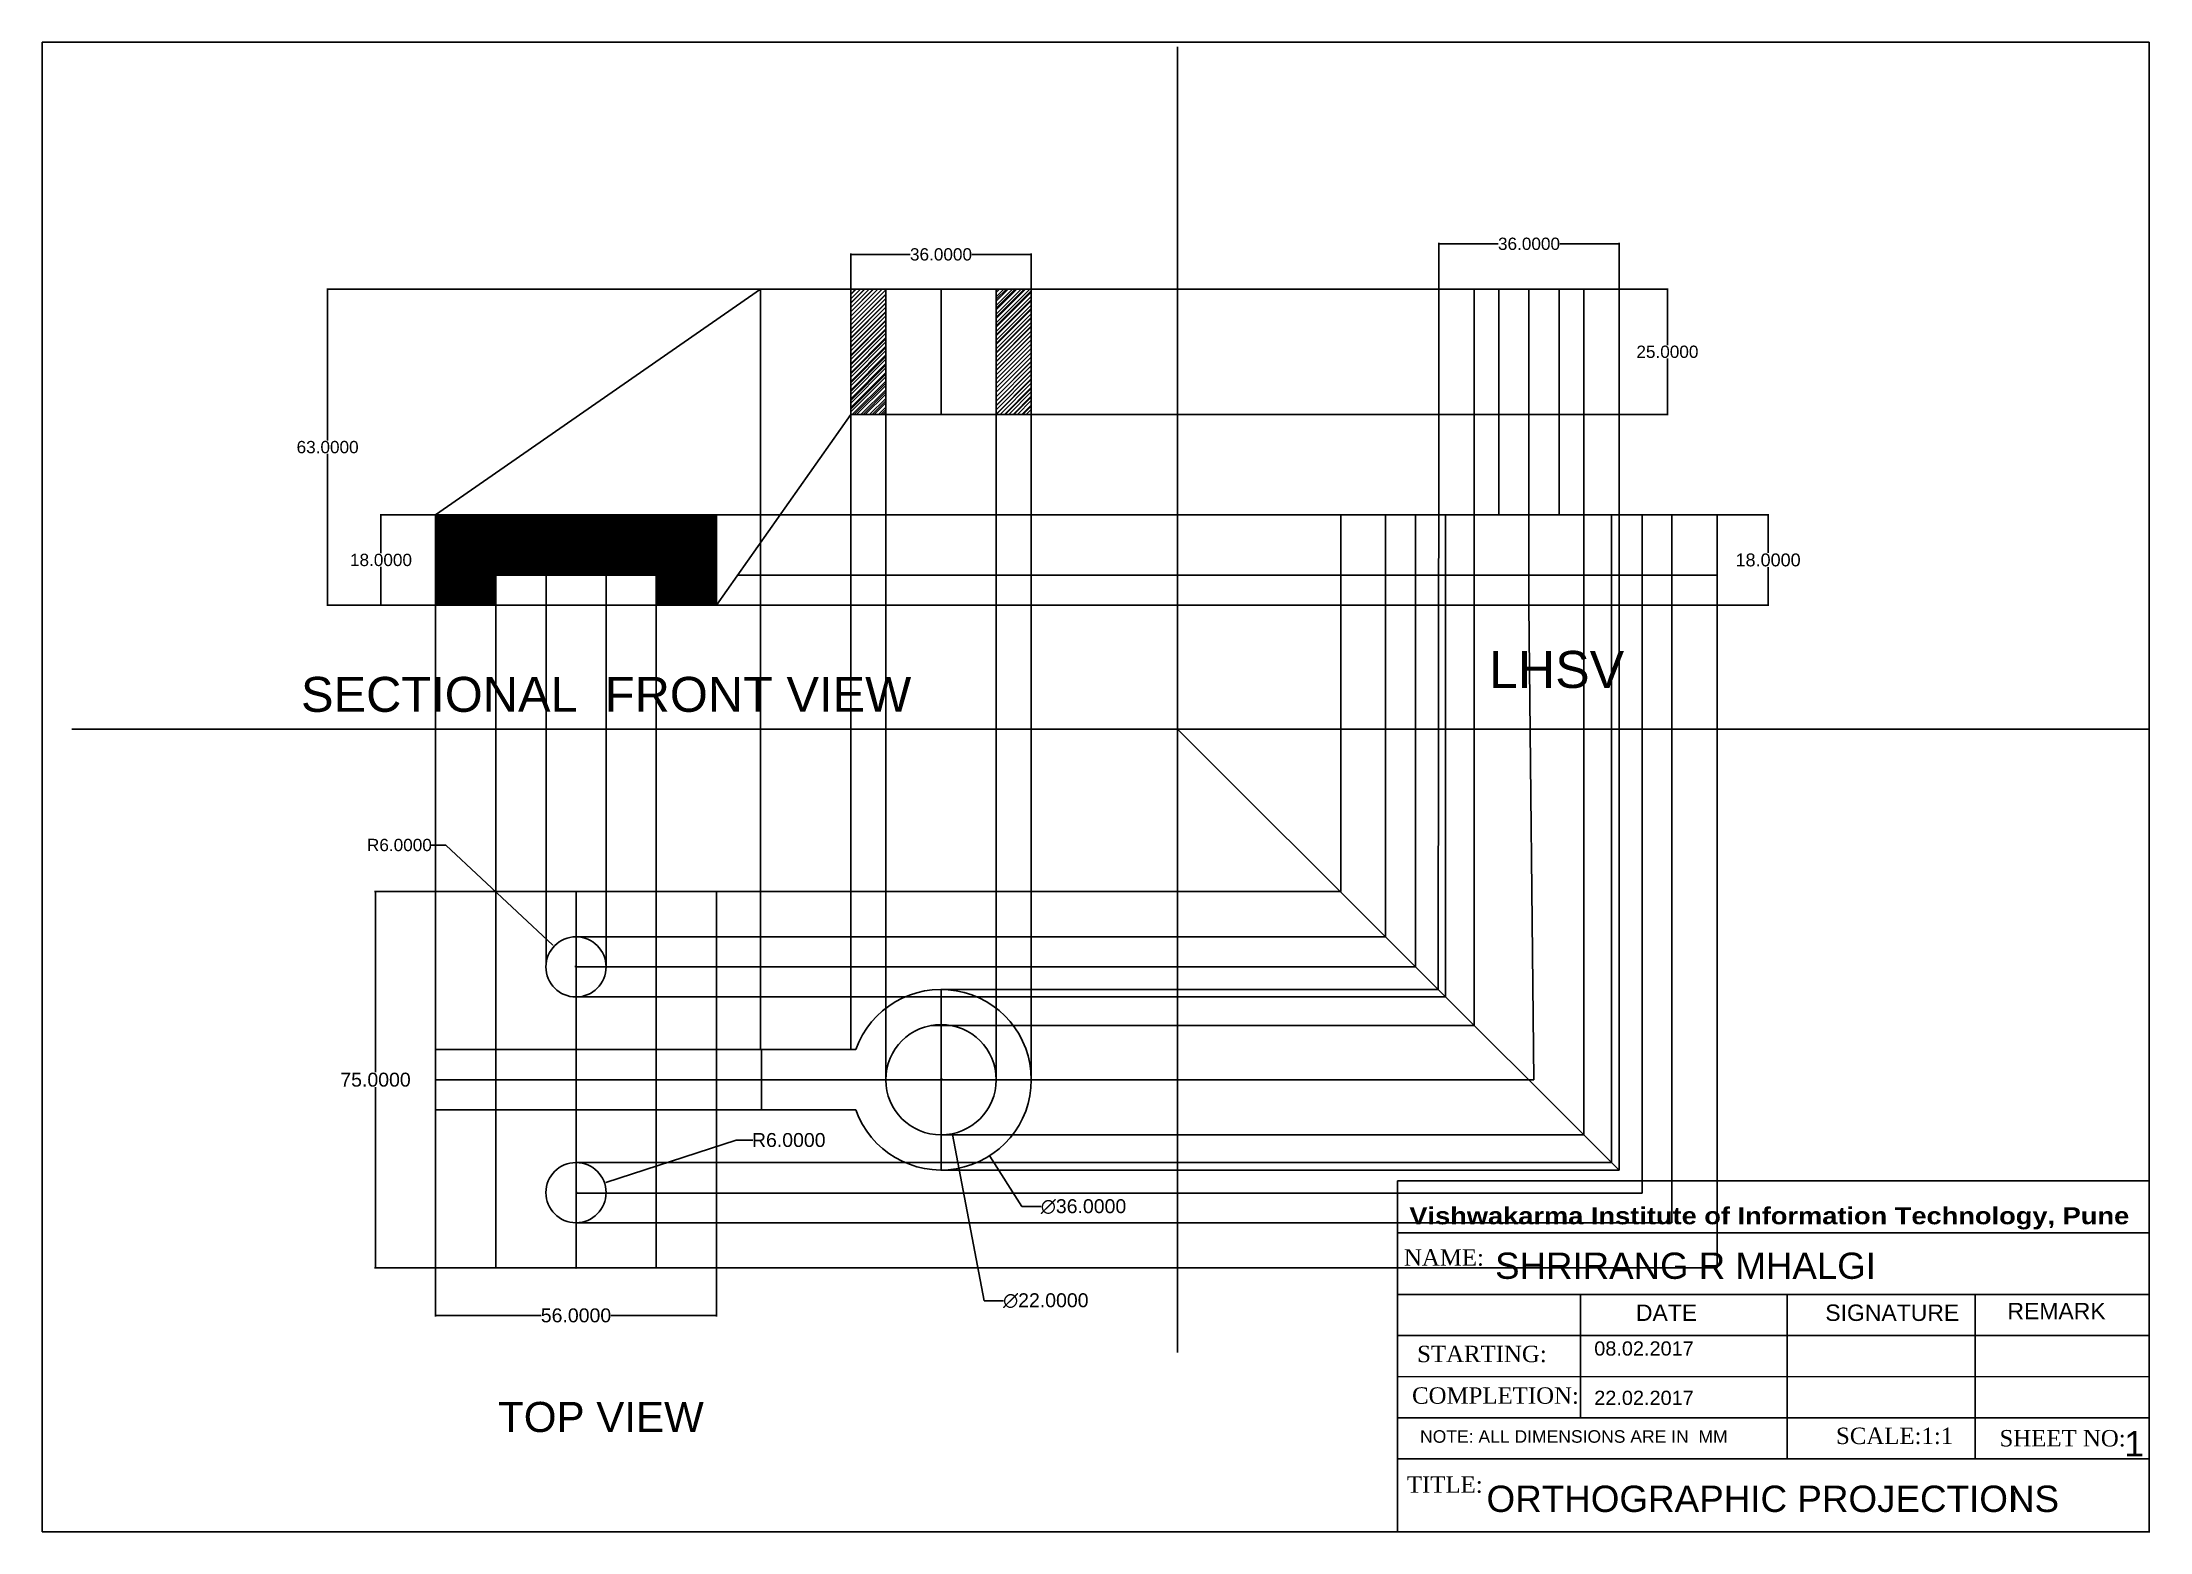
# Model space of a CAD drawing. Header units: inches. Extents: x 0 to 420, y 0 to 297.
import ezdxf

# ---------------------------------------------------------------- set-up
doc = ezdxf.new("R2010")
doc.units = ezdxf.units.IN
doc.header["$MEASUREMENT"] = 0
doc.styles.get("Standard").update_dxf_attribs({"font": 'arial.ttf'})
doc.dimstyles.get("Standard").update_dxf_attribs({"dimtxt": 0.125, "dimasz": 0.18, "dimexe": 0.18, "dimexo": 0.0625, "dimgap": 0.09, "dimtad": 0, "dimtih": 1, "dimtoh": 1, "dimdec": 4, "dimzin": 0, "dimdsep": 46, "dimtxsty": 'Standard', "dimcen": 0.09, "dimadec": 0, "dimazin": 0, "dimtfac": 1, "dimtdec": 4, "dimtofl": 0, "dimtmove": 0, "dimatfit": 3, "dimfxl": 1, "dimtolj": 1, "dimtzin": 0, "dimarcsym": 0})
pattern_1 = [(45, (-12.20251, -11.56747), (-0.08838835, 0.08838835), [])]
pattern_2 = [(45, (-48.0518, -10.08934), (-0.4331029, 0.4331029), [])]
pattern_3 = [(45, (-48.0518, -10.0893), (-0.8838835, 0.8838835), [])]

# ---------------------------------------------------------------- blocks, each defined once
blk = doc.blocks.new('*D1')
at = {"color": 0, "linetype": 'ByBlock', "lineweight": -2, "transparency": 16777216}
for p, q in [((78.41, 52.66), (78.41, 43.05)), ((134.41, 52.66), (134.41, 43.05)), ((78.59, 43.23), (99.48, 43.23)), ((134.23, 43.23), (113.34, 43.23))]:
    blk.add_line(p, q, dxfattribs=at)
at = {"color": 0, "linetype": 'ByBlock', "transparency": 16777216}
for points in [[(78.59, 43.26), (78.59, 43.2), (78.41, 43.23)], [(134.23, 43.26), (134.23, 43.2), (134.41, 43.23)]]:
    blk.add_solid(points, dxfattribs=at)
at = {"layer": 'Defpoints', "color": 0, "linetype": 'ByBlock', "transparency": 16777216}
for p in [(78.41, 52.72), (134.41, 52.72), (134.41, 43.23)]:
    blk.add_point(p, dxfattribs=at)
at = {"color": 0, "linetype": 'ByBlock', "lineweight": -3, "transparency": 16777216, "insert": (106.41, 43.23), "char_height": 0.125, "attachment_point": 5}
blk.add_mtext('\\A1;{\\H22.222x;56.0000}', dxfattribs=at)
blk = doc.blocks.new('*D2')
at = {"color": 0, "linetype": 'ByBlock', "lineweight": -2, "transparency": 16777216}
for p, q in [((78.35, 127.72), (66.27, 127.72)), ((66.45, 127.54), (66.45, 91.73)), ((66.45, 52.9), (66.45, 88.71)), ((78.35, 52.72), (66.27, 52.72))]:
    blk.add_line(p, q, dxfattribs=at)
at = {"color": 0, "linetype": 'ByBlock', "transparency": 16777216}
for points in [[(66.42, 127.54), (66.48, 127.54), (66.45, 127.72)], [(66.42, 52.9), (66.48, 52.9), (66.45, 52.72)]]:
    blk.add_solid(points, dxfattribs=at)
at = {"layer": 'Defpoints', "color": 0, "linetype": 'ByBlock', "transparency": 16777216}
for p in [(78.41, 127.72), (66.45, 52.72), (78.41, 52.72)]:
    blk.add_point(p, dxfattribs=at)
at = {"color": 0, "linetype": 'ByBlock', "lineweight": -3, "transparency": 16777216, "insert": (66.45, 90.22), "char_height": 0.125, "attachment_point": 5}
blk.add_mtext('\\A1;{\\H22.222x;75.0000}', dxfattribs=at)
blk = doc.blocks.new('*D3')
at = {"color": 0, "linetype": 'ByBlock', "lineweight": -2, "transparency": 16777216}
for p, q in [((78.35, 202.84), (67.36, 202.84)), ((67.54, 202.66), (67.54, 195.18)), ((67.54, 185.02), (67.54, 192.5)), ((78.35, 184.84), (67.36, 184.84))]:
    blk.add_line(p, q, dxfattribs=at)
at = {"color": 0, "linetype": 'ByBlock', "transparency": 16777216}
for points in [[(67.51, 202.66), (67.57, 202.66), (67.54, 202.84)], [(67.51, 185.02), (67.57, 185.02), (67.54, 184.84)]]:
    blk.add_solid(points, dxfattribs=at)
at = {"layer": 'Defpoints', "color": 0, "linetype": 'ByBlock', "transparency": 16777216}
for p in [(78.41, 202.84), (67.54, 184.84), (78.41, 184.84)]:
    blk.add_point(p, dxfattribs=at)
at = {"color": 0, "linetype": 'ByBlock', "lineweight": -3, "transparency": 16777216, "insert": (67.54, 193.84), "char_height": 0.125, "attachment_point": 5}
blk.add_mtext('\\A1;{\\H19.592x;18.0000}', dxfattribs=at)
blk = doc.blocks.new('*D4')
at = {"color": 0, "linetype": 'ByBlock', "lineweight": -2, "transparency": 16777216}
for p, q in [((161.17, 247.9), (161.17, 254.94)), ((161.35, 254.76), (173.05, 254.76)), ((196.99, 254.76), (185.29, 254.76)), ((197.17, 247.9), (197.17, 254.94))]:
    blk.add_line(p, q, dxfattribs=at)
at = {"color": 0, "linetype": 'ByBlock', "transparency": 16777216}
for points in [[(161.35, 254.79), (161.35, 254.73), (161.17, 254.76)], [(196.99, 254.79), (196.99, 254.73), (197.17, 254.76)]]:
    blk.add_solid(points, dxfattribs=at)
at = {"layer": 'Defpoints', "color": 0, "linetype": 'ByBlock', "transparency": 16777216}
for p in [(197.17, 254.76), (161.17, 247.84), (197.17, 247.84)]:
    blk.add_point(p, dxfattribs=at)
at = {"color": 0, "linetype": 'ByBlock', "lineweight": -3, "transparency": 16777216, "insert": (179.17, 254.76), "char_height": 0.125, "attachment_point": 5}
blk.add_mtext('\\A1;{\\H19.592x;36.0000}', dxfattribs=at)
blk = doc.blocks.new('*D5')
at = {"color": 0, "linetype": 'ByBlock', "lineweight": -2, "transparency": 16777216}
for p, q in [((314.44, 247.84), (324.15, 247.84)), ((323.97, 247.66), (323.97, 236.68)), ((323.97, 223.02), (323.97, 234)), ((314.44, 222.84), (324.15, 222.84))]:
    blk.add_line(p, q, dxfattribs=at)
at = {"color": 0, "linetype": 'ByBlock', "transparency": 16777216}
for points in [[(323.94, 247.66), (324, 247.66), (323.97, 247.84)], [(323.94, 223.02), (324, 223.02), (323.97, 222.84)]]:
    blk.add_solid(points, dxfattribs=at)
at = {"layer": 'Defpoints', "color": 0, "linetype": 'ByBlock', "transparency": 16777216}
for p in [(314.38, 247.84), (314.38, 222.84), (323.97, 222.84)]:
    blk.add_point(p, dxfattribs=at)
at = {"color": 0, "linetype": 'ByBlock', "lineweight": -3, "transparency": 16777216, "insert": (323.97, 235.34), "char_height": 0.125, "attachment_point": 5}
blk.add_mtext('\\A1;{\\H19.592x;25.0000}', dxfattribs=at)
blk = doc.blocks.new('*D6')
at = {"color": 0, "linetype": 'ByBlock', "lineweight": -2, "transparency": 16777216}
for p, q in [((333.94, 202.84), (344.22, 202.84)), ((344.04, 202.66), (344.04, 195.24)), ((344.04, 185.02), (344.04, 192.43)), ((333.94, 184.84), (344.22, 184.84))]:
    blk.add_line(p, q, dxfattribs=at)
at = {"color": 0, "linetype": 'ByBlock', "transparency": 16777216}
for points in [[(344.01, 202.66), (344.07, 202.66), (344.04, 202.84)], [(344.01, 185.02), (344.07, 185.02), (344.04, 184.84)]]:
    blk.add_solid(points, dxfattribs=at)
at = {"layer": 'Defpoints', "color": 0, "linetype": 'ByBlock', "transparency": 16777216}
for p in [(333.88, 202.84), (333.88, 184.84), (344.04, 184.84)]:
    blk.add_point(p, dxfattribs=at)
at = {"color": 0, "linetype": 'ByBlock', "lineweight": -3, "transparency": 16777216, "insert": (344.04, 193.84), "char_height": 0.125, "attachment_point": 5}
blk.add_mtext('\\A1;{\\H20.556x;18.0000}', dxfattribs=at)
blk = doc.blocks.new('*D7')
at = {"color": 0, "linetype": 'ByBlock', "lineweight": -2, "transparency": 16777216}
for p, q in [((143.11, 247.84), (56.72, 247.84)), ((56.9, 247.66), (56.9, 217.68)), ((56.9, 185.02), (56.9, 214.99)), ((78.35, 184.84), (56.72, 184.84))]:
    blk.add_line(p, q, dxfattribs=at)
at = {"color": 0, "linetype": 'ByBlock', "transparency": 16777216}
for points in [[(56.87, 247.66), (56.93, 247.66), (56.9, 247.84)], [(56.87, 185.02), (56.93, 185.02), (56.9, 184.84)]]:
    blk.add_solid(points, dxfattribs=at)
at = {"layer": 'Defpoints', "color": 0, "linetype": 'ByBlock', "transparency": 16777216}
for p in [(56.9, 247.84), (143.17, 247.84), (78.41, 184.84)]:
    blk.add_point(p, dxfattribs=at)
at = {"color": 0, "linetype": 'ByBlock', "lineweight": -3, "transparency": 16777216, "insert": (56.9, 216.34), "char_height": 0.125, "attachment_point": 5}
blk.add_mtext('\\A1;{\\H19.592x;63.0000}', dxfattribs=at)
blk = doc.blocks.new('*D8')
at = {"color": 0, "linetype": 'ByBlock', "lineweight": -2, "transparency": 16777216}
for p, q in [((278.38, 247.9), (278.38, 257.05)), ((278.56, 256.87), (290.26, 256.87)), ((314.2, 256.87), (302.5, 256.87)), ((314.38, 247.9), (314.38, 257.05))]:
    blk.add_line(p, q, dxfattribs=at)
at = {"color": 0, "linetype": 'ByBlock', "transparency": 16777216}
for points in [[(278.56, 256.9), (278.56, 256.84), (278.38, 256.87)], [(314.2, 256.9), (314.2, 256.84), (314.38, 256.87)]]:
    blk.add_solid(points, dxfattribs=at)
at = {"layer": 'Defpoints', "color": 0, "linetype": 'ByBlock', "transparency": 16777216}
for p in [(314.38, 256.87), (278.38, 247.84), (314.38, 247.84)]:
    blk.add_point(p, dxfattribs=at)
at = {"color": 0, "linetype": 'ByBlock', "lineweight": -3, "transparency": 16777216, "insert": (296.38, 256.87), "char_height": 0.125, "attachment_point": 5}
blk.add_mtext('\\A1;{\\H19.592x;36.0000}', dxfattribs=at)
blk = doc.blocks.new('*D9')
at = {"color": 0, "linetype": 'ByBlock', "lineweight": -2, "transparency": 16777216}
for p, q in [((77.55, 137.01), (80.48, 137.01)), ((80.48, 137.01), (101.79, 117.04)), ((106.2, 112.81), (106.38, 112.81)), ((106.29, 112.72), (106.29, 112.9))]:
    blk.add_line(p, q, dxfattribs=at)
at = {"color": 0, "linetype": 'ByBlock', "transparency": 16777216}
blk.add_solid([(101.81, 117.06), (101.76, 117.02), (101.92, 116.91)], dxfattribs=at)
at = {"layer": 'Defpoints', "color": 0, "linetype": 'ByBlock', "transparency": 16777216}
for p in [(101.92, 116.91), (106.29, 112.81)]:
    blk.add_point(p, dxfattribs=at)
at = {"color": 0, "linetype": 'ByBlock', "lineweight": -3, "transparency": 16777216, "insert": (71.21, 137.01), "char_height": 0.125, "attachment_point": 5}
blk.add_mtext('\\A1;{\\H19.592x;R6.0000}', dxfattribs=at)
blk = doc.blocks.new('*D10')
at = {"color": 0, "linetype": 'ByBlock', "lineweight": -2, "transparency": 16777216}
for p, q in [((138.34, 78.19), (112.38, 69.73)), ((141.64, 78.19), (138.34, 78.19)), ((106.41, 67.81), (106.59, 67.81)), ((106.5, 67.72), (106.5, 67.9))]:
    blk.add_line(p, q, dxfattribs=at)
at = {"color": 0, "linetype": 'ByBlock', "transparency": 16777216}
blk.add_solid([(112.37, 69.76), (112.39, 69.7), (112.21, 69.67)], dxfattribs=at)
at = {"layer": 'Defpoints', "color": 0, "linetype": 'ByBlock', "transparency": 16777216}
for p in [(106.5, 67.81), (112.21, 69.67)]:
    blk.add_point(p, dxfattribs=at)
at = {"color": 0, "linetype": 'ByBlock', "lineweight": -3, "transparency": 16777216, "insert": (148.82, 78.19), "char_height": 0.125, "attachment_point": 5}
blk.add_mtext('\\A1;{\\H22.222x;R6.0000}', dxfattribs=at)
blk = doc.blocks.new('*D16')
at = {"color": 0, "linetype": 'ByBlock', "lineweight": -2, "transparency": 16777216}
for p, q in [((179.08, 90.31), (179.26, 90.31)), ((179.17, 90.22), (179.17, 90.4)), ((195.28, 64.92), (188.91, 74.96)), ((199.14, 64.92), (195.28, 64.92))]:
    blk.add_line(p, q, dxfattribs=at)
at = {"color": 0, "linetype": 'ByBlock', "transparency": 16777216}
blk.add_solid([(188.94, 74.98), (188.89, 74.94), (188.82, 75.11)], dxfattribs=at)
at = {"layer": 'Defpoints', "color": 0, "linetype": 'ByBlock', "transparency": 16777216}
for p in [(169.53, 105.51), (188.82, 75.11)]:
    blk.add_point(p, dxfattribs=at)
at = {"color": 0, "linetype": 'ByBlock', "lineweight": -3, "transparency": 16777216, "insert": (207.58, 64.92), "char_height": 0.125, "attachment_point": 5}
blk.add_mtext('\\A1;{\\H22.222x;∅36.0000}', dxfattribs=at)
blk = doc.blocks.new('*D17')
at = {"color": 0, "linetype": 'ByBlock', "lineweight": -2, "transparency": 16777216}
for p, q in [((179.26, 90.31), (179.44, 90.31)), ((179.35, 90.22), (179.35, 90.4)), ((187.77, 46.17), (181.45, 79.33)), ((191.62, 46.17), (187.77, 46.17))]:
    blk.add_line(p, q, dxfattribs=at)
at = {"color": 0, "linetype": 'ByBlock', "transparency": 16777216}
blk.add_solid([(181.48, 79.33), (181.42, 79.32), (181.41, 79.5)], dxfattribs=at)
at = {"layer": 'Defpoints', "color": 0, "linetype": 'ByBlock', "transparency": 16777216}
for p in [(177.29, 101.12), (181.41, 79.5)]:
    blk.add_point(p, dxfattribs=at)
at = {"color": 0, "linetype": 'ByBlock', "lineweight": -3, "transparency": 16777216, "insert": (200.06, 46.17), "char_height": 0.125, "attachment_point": 5}
blk.add_mtext('\\A1;{\\H22.222x;∅22.0000}', dxfattribs=at)

msp = doc.modelspace()

# ---------------------------------------------------------------- hatches: boundary and pattern name
at = {"linetype": 'ByBlock', "lineweight": -3, "true_color": 0xffffff, "transparency": 33554661}
h = msp.add_hatch(dxfattribs=at)
h.set_pattern_fill('ANSI31', scale=4.9)
h.set_pattern_definition(pattern_2)
h.paths.add_polyline_path([(168.17404, 247.83566), (161.17404, 247.83566), (161.17404, 222.83566), (168.17404, 222.83566)])
h = msp.add_hatch(dxfattribs=at)
h.set_pattern_fill('ANSI31', scale=10)
h.set_pattern_definition(pattern_3)
h.paths.add_polyline_path([(168.17404, 247.83566), (161.17404, 247.83566), (161.17404, 222.83566), (168.17404, 222.83566)])
h = msp.add_hatch(dxfattribs=at)
h.set_pattern_fill('ANSI31', scale=10)
h.set_pattern_definition(pattern_3)
h.paths.add_polyline_path([(168.17404, 247.83566), (161.17404, 247.83566), (161.17404, 222.83566), (168.17404, 222.83566)])
h = msp.add_hatch(dxfattribs=at)
h.set_pattern_fill('ANSI31', scale=4.9)
h.set_pattern_definition(pattern_2)
h.paths.add_polyline_path([(197.17404, 247.83566), (190.17404, 247.83566), (190.17404, 222.83566), (197.17404, 222.83566)])
h = msp.add_hatch(dxfattribs=at)
h.set_pattern_fill('ANSI31', scale=10)
h.set_pattern_definition(pattern_3)
h.paths.add_polyline_path([(197.17404, 247.83566), (190.17404, 247.83566), (190.17404, 222.83566), (197.17404, 222.83566)])
h = msp.add_hatch(dxfattribs=at)
h.set_pattern_fill('ANSI31', scale=10)
h.set_pattern_definition(pattern_3)
h.paths.add_polyline_path([(197.17404, 247.83566), (190.17404, 247.83566), (190.17404, 222.83566), (197.17404, 222.83566)])
at = {"true_color": 0xffffff, "transparency": 33554661}
h = msp.add_hatch(dxfattribs=at)
h.set_pattern_fill('ANSI31')
h.set_pattern_definition(pattern_1)
h.paths.add_polyline_path([(134.41465, 202.83566), (78.41465, 202.83566), (78.41465, 184.83566), (90.41465, 184.83566), (90.41465, 190.83566), (122.41465, 190.83566), (122.41465, 184.83566), (134.41465, 184.83566)])
at = {"linetype": 'ByBlock', "lineweight": -3, "true_color": 0xffffff, "transparency": 33554661}
h = msp.add_hatch(dxfattribs=at)
h.set_pattern_fill('ANSI31')
h.set_pattern_definition(pattern_1)
h.paths.add_polyline_path([(134.41465, 202.83566), (78.41465, 202.83566), (78.41465, 184.83566), (90.41465, 184.83566), (90.41465, 190.83566), (122.41465, 190.83566), (122.41465, 184.83566), (134.41465, 184.83566)])
h = msp.add_hatch(dxfattribs=at)
h.set_pattern_fill('ANSI32')
h.set_pattern_definition([(45, (-12.2025, -11.56747), (-0.26516504, 0.26516504), []), (45, (-12.02573, -11.56747), (-0.26516504, 0.26516504), [])])
h.paths.add_polyline_path([(134.41465, 202.83566), (78.41465, 202.83566), (78.41465, 184.83566), (90.41465, 184.83566), (90.41465, 190.83566), (122.41465, 190.83566), (122.41465, 184.83566), (134.41465, 184.83566)])
h = msp.add_hatch(dxfattribs=at)
h.set_pattern_fill('ANSI31', scale=4.9)
h.set_pattern_definition(pattern_2)
h.paths.add_polyline_path([(134.41465, 202.83566), (78.41465, 202.83566), (78.41465, 184.83566), (90.41465, 184.83566), (90.41465, 190.83566), (122.41465, 190.83566), (122.41465, 184.83566), (134.41465, 184.83566)])
h = msp.add_hatch(dxfattribs=at)
h.set_pattern_fill('ANSI31', scale=10)
h.set_pattern_definition(pattern_3)
h.paths.add_polyline_path([(134.41465, 202.83566), (78.41465, 202.83566), (78.41465, 184.83566), (90.41465, 184.83566), (90.41465, 190.83566), (122.41465, 190.83566), (122.41465, 184.83566), (134.41465, 184.83566)])

# ---------------------------------------------------------------- linework, layer by layer
for p, q in [((-0.00171, 0.08539), (-0.00171, 297.08539)), ((-0.00171, 297.08539), (419.99829, 297.08539)), ((419.99829, 297.08539), (419.99829, 0.08539)), ((270.13672, 70.08534), (270.13672, 0.08534)), ((270.13672, 70.08534), (419.99829, 70.08534)), ((-0.00171, 0.08539), (419.99829, 0.08539)), ((420.13672, 0.08534), (270.13672, 0.08534))]:
    msp.add_line(p, q)
at = {"color": 254, "true_color": 0xfeeab9}
for p, q in [((226.28553, 222.85305), (226.28553, 296.13765)), ((226.28553, 35.84679), (226.28553, 222.85305)), ((5.89114, 160.09404), (405.82633, 160.09404)), ((405.82633, 160.09404), (419.99829, 160.09404))]:
    msp.add_line(p, q, dxfattribs=at)
at = {"color": 6, "linetype": 'ByBlock', "lineweight": -3, "transparency": 33554661}
for p, q in [((143.17404, 247.83566), (78.41465, 202.83566)), ((161.17404, 247.83566), (143.17404, 247.83566)), ((197.17404, 247.83566), (161.17404, 247.83566)), ((161.17404, 247.83566), (161.17404, 222.83566)), ((161.17404, 247.83566), (168.17404, 247.83566)), ((168.17404, 247.83566), (168.17404, 222.83566)), ((197.17404, 247.83566), (190.17404, 247.83566)), ((190.17404, 247.83566), (190.17404, 222.83566)), ((197.17404, 222.83566), (197.17404, 247.83566)), ((290.37718, 247.83566), (278.37718, 247.83566)), ((278.37718, 247.83566), (278.37718, 222.83566)), ((290.37718, 247.83566), (290.37718, 202.83566)), ((290.37718, 247.83566), (302.37718, 247.83566)), ((302.37718, 247.83566), (302.37718, 202.83566)), ((314.37718, 247.83566), (302.37718, 247.83566)), ((314.37718, 222.83566), (314.37718, 247.83566)), ((161.17404, 222.83566), (134.41465, 184.83566)), ((161.17404, 222.83566), (197.17404, 222.83566)), ((278.37718, 222.83566), (290.37718, 222.83566)), ((302.37718, 222.83566), (314.37718, 222.83566)), ((333.87718, 202.83566), (258.87718, 202.83566)), ((258.87718, 202.83566), (258.87718, 184.83566)), ((333.87718, 184.83566), (333.87718, 202.83566)), ((78.41465, 184.83566), (90.41465, 184.83566)), ((122.41465, 184.83566), (134.41465, 184.83566)), ((258.87718, 184.83566), (333.87718, 184.83566)), ((143.41465, 96.22026), (162.20348, 96.22026)), ((143.41465, 84.22026), (162.20348, 84.22026))]:
    msp.add_line(p, q, dxfattribs=at)
at = {"color": 18, "linetype": 'ByBlock', "lineweight": -3, "transparency": 33554661}
for p, q in [((143.17404, 247.83566), (143.17404, 96.22026)), ((197.17404, 184.83566), (197.17404, 247.83566)), ((197.17404, 247.83566), (278.37718, 247.83566)), ((285.47378, 101.02565), (285.47378, 247.83566)), ((296.37718, 247.83566), (290.37718, 247.83566)), ((290.37718, 247.83566), (296.37718, 247.83566)), ((296.37718, 184.83566), (296.37718, 247.83566)), ((296.37718, 247.83566), (302.37718, 247.83566)), ((307.32341, 79.22026), (307.32341, 247.83566)), ((161.17404, 222.83566), (161.17404, 96.22026)), ((168.17404, 222.83566), (168.17404, 90.22026)), ((190.17404, 222.83566), (190.17404, 90.22026)), ((197.17404, 222.83566), (278.37718, 222.83566)), ((278.26456, 108.22026), (278.37718, 222.83566)), ((314.37718, 222.83566), (314.33761, 72.22026)), ((134.41465, 202.83566), (258.87718, 202.83566)), ((273.75543, 112.72026), (273.75543, 202.83566)), ((318.93692, 67.63026), (318.93692, 202.83566)), ((78.41465, 127.72026), (78.41465, 198.46053)), ((138.63982, 190.83566), (258.87718, 190.83566)), ((90.41465, 184.83566), (90.41465, 127.72026)), ((122.41465, 184.83566), (122.41465, 127.72026)), ((178.41465, 184.83566), (197.17404, 184.83566)), ((197.17404, 184.83566), (197.17404, 90.22026)), ((197.17404, 184.83566), (258.87718, 184.83566)), ((258.87718, 184.83566), (258.87718, 127.72026)), ((267.74326, 118.72026), (267.74326, 184.83566)), ((279.76761, 106.72026), (279.76761, 184.83566)), ((296.37718, 184.83566), (297.36814, 90.22026)), ((312.83457, 73.72026), (312.83457, 184.83566)), ((324.85892, 61.72026), (324.85892, 184.83566)), ((333.87718, 184.83566), (333.87718, 52.72026)), ((258.87718, 127.72026), (134.41465, 127.72026)), ((106.41465, 118.72026), (267.74326, 118.72026)), ((106.32465, 112.72026), (273.75543, 112.72026)), ((106.41465, 106.72026), (279.76761, 106.72026)), ((179.17404, 108.22026), (278.26456, 108.22026)), ((177.11401, 101.02565), (285.47378, 101.02565)), ((197.17404, 90.22026), (297.36814, 90.22026)), ((179.17404, 79.22026), (307.32341, 79.22026)), ((106.41465, 73.72026), (312.83457, 73.72026)), ((179.17404, 72.22026), (314.33761, 72.22026)), ((106.41465, 67.63026), (318.93692, 67.63026)), ((106.41465, 61.72026), (324.85892, 61.72026)), ((333.87718, 52.72026), (134.41465, 52.72026))]:
    msp.add_line(p, q, dxfattribs=at)
at = {"color": 141, "linetype": 'ByBlock', "lineweight": -3, "true_color": 0xadddf7, "transparency": 33554661}
msp.add_line((179.17404, 247.83566), (179.17404, 222.83566), dxfattribs=at)
at = {"color": 9, "linetype": 'ByBlock', "lineweight": -3, "true_color": 0xd19cc7, "transparency": 33554661}
for p, q in [((285.47378, 247.83566), (285.47378, 222.83566)), ((307.32341, 247.83566), (307.32341, 222.83566)), ((267.74326, 184.83566), (267.74326, 202.83566)), ((279.76761, 184.83566), (279.76761, 202.83566)), ((312.83457, 184.83566), (312.83457, 202.83566)), ((324.85892, 184.83566), (324.85892, 202.83566)), ((258.87718, 190.83566), (333.87718, 190.83566)), ((90.41465, 127.72026), (90.41465, 52.72026)), ((122.41465, 127.72026), (122.41465, 52.72026))]:
    msp.add_line(p, q, dxfattribs=at)
at = {"color": 11, "linetype": 'ByBlock', "lineweight": -3, "true_color": 0xf27172, "transparency": 33554661}
for p, q in [((296.37718, 247.83566), (296.37718, 184.83566)), ((78.41465, 90.22026), (197.17404, 90.22026))]:
    msp.add_line(p, q, dxfattribs=at)
at = {"color": 254, "linetype": 'ByBlock', "lineweight": -3, "true_color": 0xddb3d4, "transparency": 33554661}
for p, q in [((290.37718, 222.83566), (302.37718, 222.83566)), ((179.17404, 108.22026), (179.17404, 72.22026))]:
    msp.add_line(p, q, dxfattribs=at)
at = {"color": 6, "transparency": 33554661}
for p, q in [((78.41465, 184.83566), (78.41465, 202.83566)), ((78.41465, 202.83566), (134.41465, 202.83566)), ((134.41465, 184.83566), (134.41465, 202.83566)), ((90.41465, 184.83566), (90.41465, 190.83566)), ((90.41465, 190.83566), (122.41465, 190.83566)), ((122.41465, 190.83566), (122.41465, 184.83566))]:
    msp.add_line(p, q, dxfattribs=at)
at = {"color": 18, "linetype": 'ByBlock', "lineweight": -3, "true_color": 0x000000, "transparency": 33554661}
for p, q in [((100.44264, 113.29919), (100.44264, 190.83566)), ((112.41465, 112.72026), (112.41465, 190.83566)), ((78.41465, 184.83566), (178.41465, 184.83566))]:
    msp.add_line(p, q, dxfattribs=at)
at = {"color": 18, "transparency": 33554661}
msp.add_line((78.41465, 184.83566), (134.41465, 184.83566), dxfattribs=at)
at = {"color": 7, "true_color": 0xffffff, "transparency": 33554661}
for p, q in [((78.41465, 184.83566), (90.41465, 184.83566)), ((134.41465, 184.83566), (122.41465, 184.83566)), ((122.41465, 184.83566), (134.41465, 184.83566))]:
    msp.add_line(p, q, dxfattribs=at)
at = {"color": 254, "linetype": 'ByBlock', "lineweight": -3, "true_color": 0xfeeab9, "transparency": 33554661}
msp.add_line((226.28553, 160.09404), (314.33761, 72.22026), dxfattribs=at)
at = {"color": 6}
for p, q in [((78.41465, 52.72026), (78.41465, 127.72026)), ((78.41465, 127.72026), (134.41465, 127.72026)), ((134.41465, 127.72026), (134.41465, 52.72026)), ((78.41465, 96.22026), (78.41465, 84.22026)), ((78.41465, 96.22026), (143.41465, 96.22026)), ((143.41465, 96.22026), (143.41465, 84.22026)), ((78.41465, 84.22026), (143.41465, 84.22026)), ((78.41465, 52.72026), (134.41465, 52.72026))]:
    msp.add_line(p, q, dxfattribs=at)
at = {"color": 18}
for p, q in [((90.41465, 90.22026), (90.41465, 127.72026)), ((106.41465, 52.72026), (106.41465, 127.72026)), ((106.41465, 127.72026), (106.41465, 112.72026)), ((122.41465, 90.22026), (122.41465, 127.72026)), ((78.41465, 90.22026), (78.41465, 96.22026)), ((134.41465, 90.22026), (134.41465, 96.22026)), ((78.41465, 90.22026), (78.41465, 84.22026)), ((90.41465, 90.22026), (90.41465, 52.72026)), ((90.41465, 90.22026), (122.41465, 90.22026)), ((134.41465, 90.22026), (122.41465, 90.22026)), ((122.41465, 90.22026), (122.41465, 52.72026)), ((122.41465, 90.22026), (143.41465, 90.22026)), ((134.41465, 90.22026), (134.41465, 84.22026)), ((143.41465, 90.22026), (161.17404, 90.22026)), ((161.17404, 90.22026), (179.17404, 90.22026)), ((161.17404, 90.22026), (179.17404, 90.22026)), ((179.17404, 90.22026), (197.17404, 90.22026)), ((106.41465, 52.72026), (106.41465, 67.72026))]:
    msp.add_line(p, q, dxfattribs=at)
at = {"color": 18, "true_color": 0x000000}
msp.add_line((78.41465, 90.22026), (90.41465, 90.22026), dxfattribs=at)
at = {"color": 7}
for p, q in [((420.13672, 59.68649), (270.13672, 59.68649)), ((420.13672, 47.40394), (270.13672, 47.40394)), ((306.61304, 47.40394), (306.61304, 22.83882)), ((347.82348, 47.40394), (347.82348, 14.65045)), ((420.13672, 39.21556), (270.13672, 39.21556)), ((420.13672, 30.97713), (270.13672, 31.02683)), ((420.13672, 22.83882), (270.13672, 22.83882)), ((420.13672, 14.65045), (270.13672, 14.65045)), ((393.15425, 8.04068), (393.15425, 4.49239))]:
    msp.add_line(p, q, dxfattribs=at)
at = {"color": 7, "true_color": 0xffffff}
msp.add_line((385.34107, 47.40394), (385.34107, 14.65045), dxfattribs=at)
at = {"color": 6}
for centre, radius in [((106.41465, 112.72026), 6), ((179.17404, 90.22026), 11), ((106.41465, 67.72026), 6)]:
    msp.add_circle(centre, radius, dxfattribs=at)
at = {"color": 6, "transparency": 33554661}
msp.add_arc((179.17404, 90.22026), 18, 199.4712206, 160.5287794, dxfattribs=at)
at = {"color": 7, "true_color": 0xffffff}
msp.add_point((106.41465, 52.72026), dxfattribs=at)

# ---------------------------------------------------------------- texts
at = {"color": 51, "true_color": 0xf7f281, "transparency": 33554661}
for s, height, p in [('LHSV', 7.37792, (288.42583, 168.33486)), ('            SECTIONAL  FRONT VIEW', 6.9662745, (19.15133, 163.5714))]:
    msp.add_text(s, height=height, dxfattribs=at).set_placement(p)
at = {"color": 51, "true_color": 0xf7f281}
for s, height, p in [('SHRIRANG R MHALGI', 5.2305872, (289.62138, 50.52586)), ('TOP VIEW', 6.003691, (90.88307, 19.98995)), ('ORTHOGRAPHIC PROJECTIONS', 5.2522292, (287.9122, 4.05055))]:
    msp.add_text(s, height=height, dxfattribs=at).set_placement(p)
at = {"color": 51, "true_color": 0xf8f6b0}
for s, p in [('08.02.2017', (309.38768, 35.22749)), ('22.02.2017', (309.38768, 25.38764))]:
    msp.add_text(s, height=2.837543, dxfattribs=at).set_placement(p)
at = {"color": 7, "attachment_point": 1}
for s, insert, char_height, width in [('{\\fArial Black|b0|i0|c0|p34;Vishwakarma Institute of Information Technology, Pune}', (272.52997, 64.799), 3.3932628, 150.1832961), ('{\\fTimes New Roman|b0|i0|c0|p18;NAME:}', (271.45139, 56.42816), 3.2753486, 146.4562519), ('DATE', (317.69255, 45.41013), 3.275349, 10.791), ('SIGNATURE', (355.44429, 45.41013), 3.275349, 10.791), ('REMARK', (391.74385, 45.7391), 3.275349, 10.791), ('{\\fTimes New Roman|b0|i0|c0|p18;STARTING:}', (274.08049, 37.19333), 3.2753486, 10.791), ('{\\fTimes New Roman|b0|i0|c0|p18;COMPLETION:}', (273.06644, 28.90197), 3.2753486, 10.791), ('{\\fTimes New Roman|b0|i0|c0|p18;SCALE:1:1}', (357.57502, 20.86685), 3.2753486, 10.791), ('{\\fTimes New Roman|b0|i0|c0|p18;SHEET NO:}', (390.1684, 20.39094), 3.2753486, 36.0616299), ('{\\fTimes New Roman|b0|i0|c0|p18;TITLE:}', (272.03556, 11.15339), 3.2753486, 177.6465479)]:
    msp.add_mtext(s, dxfattribs=dict(at, insert=insert, char_height=char_height, width=width))
at = {"attachment_point": 1}
for s, insert, char_height, width in [('NOTE: ALL DIMENSIONS ARE IN  MM', (274.66179, 20.35168), 2.5, 65.06872), ('1', (415.07023, 20.16272), 5, 3.6687416)]:
    msp.add_mtext(s, dxfattribs=dict(at, insert=insert, char_height=char_height, width=width))

# ---------------------------------------------------------------- dimensions: what is measured, and where the dimension line sits
at = {"color": 8, "linetype": 'ByBlock', "lineweight": -3, "transparency": 33554661}
for base, p1, p2, text, picture, middle in [((314.37718, 256.87454), (278.37718, 247.83566), (314.37718, 247.83566), '{\\H19.592x;<>}', '*D8', (296.37718, 256.87454)), ((197.17404, 254.75511), (161.17404, 247.83566), (197.17404, 247.83566), '{\\H19.592x;<>}', '*D4', (179.17404, 254.75511)), ((134.41465, 43.23102), (78.41465, 52.72026), (134.41465, 52.72026), '{\\H22.222x;<>}', '*D1', (106.41465, 43.23102))]:
    dim = msp.add_linear_dim(base=base, p1=p1, p2=p2, text=text, dimstyle='Standard', dxfattribs=at)
    dim.commit()
    dim.dimension.update_dxf_attribs({"geometry": picture, "text_midpoint": middle})
for base, p1, p2, text, picture, middle in [((56.89938, 247.83566), (78.41465, 184.83566), (143.17404, 247.83566), '{\\H19.592x;<>}', '*D7', (56.89938, 216.33566)), ((323.97468, 222.83566), (314.37718, 247.83566), (314.37718, 222.83566), '{\\H19.592x;<>}', '*D5', (323.97468, 235.33566)), ((344.04116, 184.83566), (333.87718, 202.83566), (333.87718, 184.83566), '{\\H20.556x;<>}', '*D6', (344.04116, 193.83566)), ((66.45484, 52.72026), (78.41465, 127.72026), (78.41465, 52.72026), '{\\H22.222x;<>}', '*D2', (66.45484, 90.22026))]:
    dim = msp.add_linear_dim(base=base, p1=p1, p2=p2, angle=90, text=text, dimstyle='Standard', dxfattribs=at)
    dim.commit()
    dim.dimension.update_dxf_attribs({"geometry": picture, "text_midpoint": middle})
dim = msp.add_linear_dim(base=(67.53576, 184.83566), p1=(78.41465, 202.83566), p2=(78.41465, 184.83566), angle=90, text='{\\H19.592x;<>}', dimstyle='Standard', dxfattribs=at)
dim.commit()
dim.dimension.update_dxf_attribs({"geometry": '*D3', "text_midpoint": (67.53576, 193.83566), "dimtype": 160})
for center, mpoint, text, picture, middle in [((106.29398, 112.81026), (101.91676, 116.91391), '{\\H19.592x;<>}', '*D9', (71.21082, 137.00857)), ((106.50465, 67.81026), (112.20891, 69.67073), '{\\H22.222x;<>}', '*D10', (148.82362, 78.19469))]:
    dim = msp.add_radius_dim(center=center, mpoint=mpoint, text=text, dimstyle='Standard', dxfattribs=at)
    dim.commit()
    dim.dimension.update_dxf_attribs({"geometry": picture, "text_midpoint": middle, "dimtype": 164})
for p1, p2, picture, middle in [((169.53134, 105.50955), (188.81673, 75.11097), '*D16', (207.57993, 64.91675)), ((177.29401, 101.11565), (181.41407, 79.50488), '*D17', (200.06426, 46.17444))]:
    dim = msp.add_diameter_dim_2p(p1=p1, p2=p2, text='{\\H22.222x;<>}', dimstyle='Standard', dxfattribs=at)
    dim.commit()
    dim.dimension.update_dxf_attribs({"geometry": picture, "text_midpoint": middle, "dimtype": 163})

doc.saveas('drawing.dxf')
